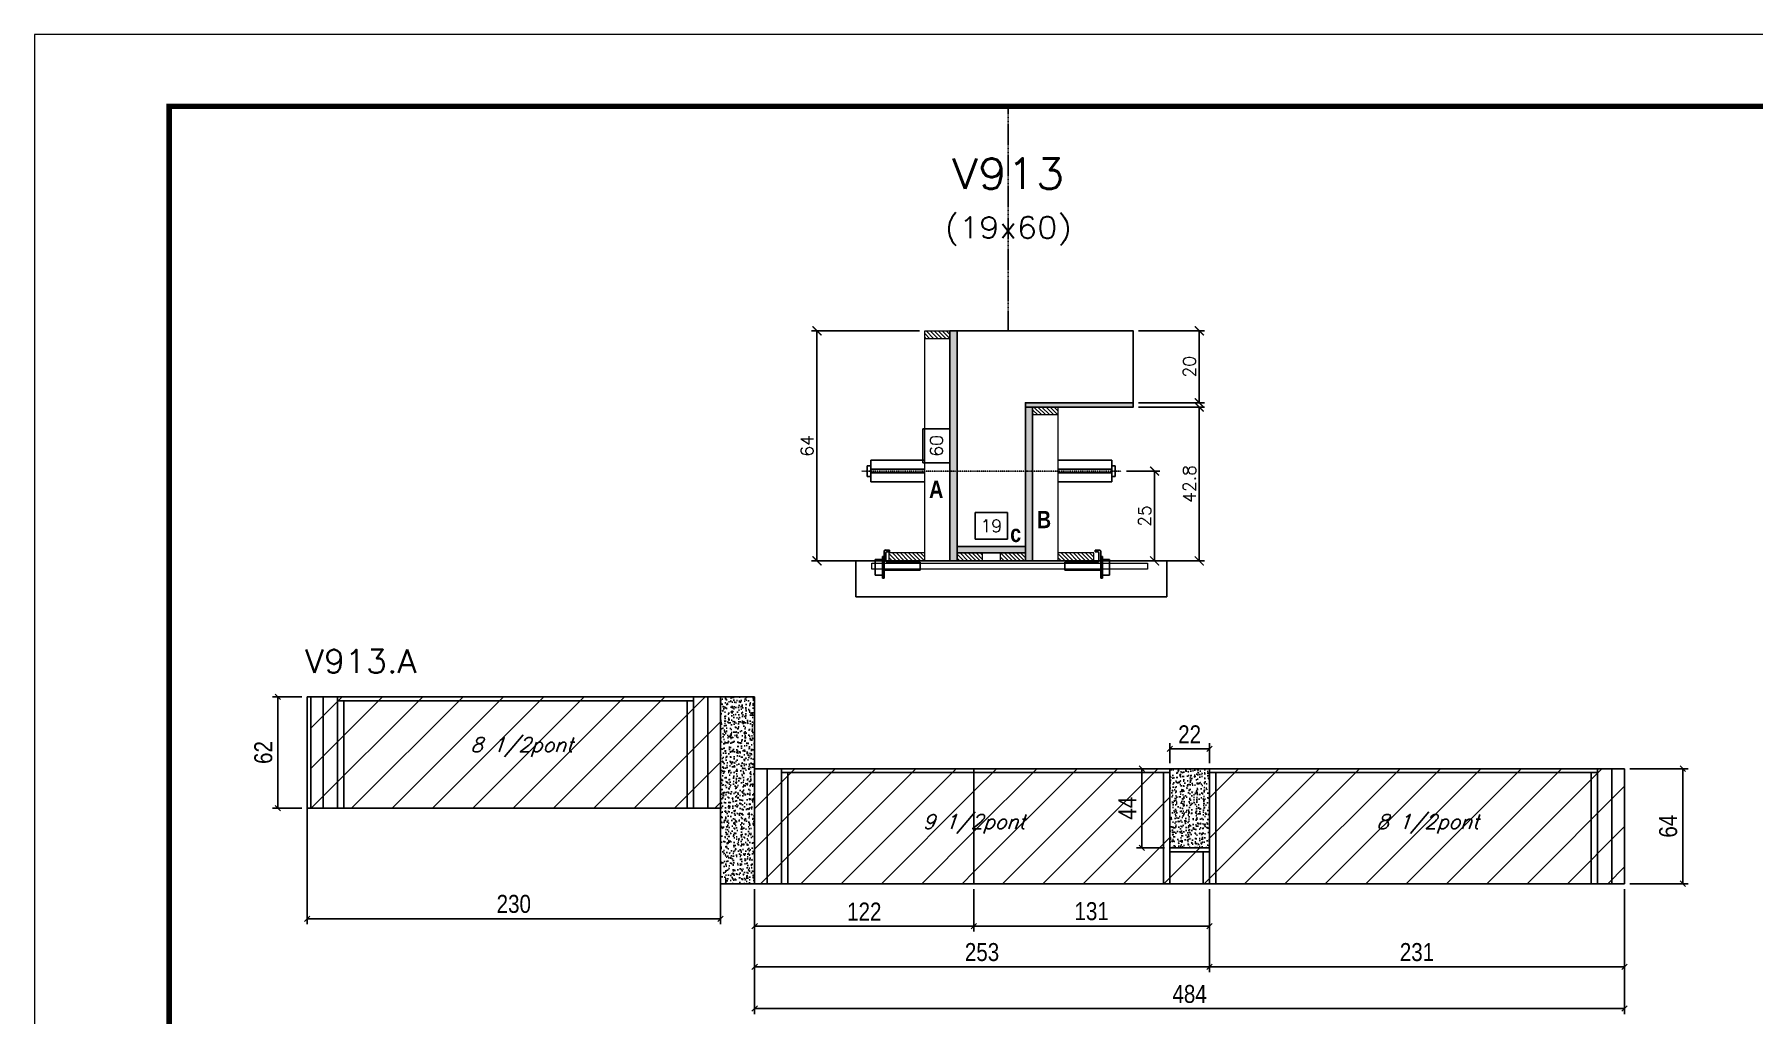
# Model space of a CAD drawing. Extents: x -20960 to -5926, y -2106 to 21915.
# Drawn here: x -9023 to -8067, y 16776 to 17321 of the extents above; entities that cross this region are included whole.
import ezdxf
from ezdxf.enums import TextEntityAlignment as Align

# ---------------------------------------------------------------- set-up
doc = ezdxf.new("R2010")
doc.units = 0
doc.linetypes.add('DASHED', pattern=[0.75, 0.5, -0.25])
doc.linetypes.add('HIDDEN', pattern=[0.375, 0.25, -0.125])
for name, color, linetype in [('barrote', 251, 'Continuous'), ('COTA', 241, 'Continuous'), ('Cota Seção (2x)', 4, 'Continuous'), ('detalhes', 4, 'Continuous'), ('Painéis', 200, 'Continuous'), ('presilha', 1, 'Continuous'), ('Reaproveitamento', 251, 'Continuous'), ('SARR_2.2x7', 40, 'Continuous'), ('SARR_3.5x7', 81, 'Continuous'), ('TENSOR', 3, 'Continuous'), ('texto', 7, 'Continuous'), ('Texto de Titulo', 7, 'Continuous'), ('Texto Qtd Sarr', 242, 'Continuous')]:
    doc.layers.add(name, color=color, linetype=linetype)
for name, color, linetype, lineweight in [('CONCRETO', 251, 'Continuous', 25), ('Folhas', 255, 'Continuous', 9), ('Hachura', 251, 'Continuous', 9), ('Madeira', 126, 'Continuous', 18), ('SARRAFO DE PRESSAO', 251, 'DASHED', 9), ('SCO-___-LAJ', 2, 'Continuous', 0), ('Texto Seção', 7, 'Continuous', 15)]:
    doc.layers.add(name, color=color, linetype=linetype, lineweight=lineweight)
doc.styles.add('COTA TECNICA', font='techl___.ttf', dxfattribs={"height": 10})
doc.styles.add('REGUA-120', font='ROMANS.shx', dxfattribs={"height": 15})
doc.styles.add('Romans', font='romans.shx')
doc.styles.add('TECNICA', font='techb___.ttf', dxfattribs={"height": 10})
doc.dimstyles.new('Cota Seção (2x)', dxfattribs={"dimtxt": 7, "dimasz": 5, "dimexe": 3, "dimexo": 3, "dimgap": 2, "dimtad": 3, "dimdec": 1, "dimlfac": 0.5, "dimzin": 12, "dimdsep": 46, "dimtxsty": 'Romans', "dimblk": 'ARCHTICK', "dimcen": 0, "dimclrd": 4, "dimclre": 4, "dimclrt": 1, "dimadec": 1, "dimazin": 3, "dimtfac": 1, "dimtdec": 1, "dimtmove": 0, "dimatfit": 3, "dimldrblk": 'OBLIQUE', "dimfxl": 1, "dimtolj": 1, "dimtzin": 12, "dimarcsym": 0})
doc.dimstyles.new('Cota Seção interna', dxfattribs={"dimtxt": 7, "dimasz": 6, "dimexe": 0.18, "dimexo": 2, "dimgap": -4, "dimtad": 3, "dimdec": 1, "dimlfac": 0.5, "dimzin": 12, "dimdsep": 46, "dimtxsty": 'Romans', "dimblk": 'ARCHTICK', "dimcen": 0.09, "dimse1": 1, "dimse2": 1, "dimsd1": 1, "dimsd2": 1, "dimclrd": 180, "dimclre": 5, "dimclrt": 1, "dimadec": 0, "dimazin": 3, "dimtfac": 1, "dimtdec": 1, "dimtofl": 0, "dimtmove": 0, "dimatfit": 3, "dimldrblk": 'ARCHTICK', "dimfxl": 1, "dimtolj": 1, "dimtzin": 0, "dimarcsym": 0})
doc.dimstyles.new('PAINEL', dxfattribs={"dimtxt": 10, "dimasz": 3, "dimexe": 3, "dimexo": 3, "dimgap": 3, "dimtad": 1, "dimdec": 1, "dimzin": 12, "dimdsep": 46, "dimtxsty": 'COTA TECNICA', "dimblk1": 'OBLIQUE', "dimblk2": 'OBLIQUE', "dimsah": 1, "dimcen": 0.9, "dimclrd": 4, "dimclre": 4, "dimclrt": 240, "dimadec": 1, "dimazin": 3, "dimtfac": 1, "dimtdec": 1, "dimtmove": 0, "dimatfit": 3, "dimfxl": 1, "dimtolj": 1, "dimtzin": 12, "dimarcsym": 0})
pattern_1 = [(50, (-142278.465, -14215.8866), (5.46554007, -0.47817257), [0.5715, -6.2865]), (355, (-142278.465, -14215.8866), (-1.05730264, 5.73170536), [0.4572, -5.02921753]), (100.4514447, (-142278.0097, -14215.9264), (4.40823741, 5.25353256), [0.48570026, -5.34270734]), (46.1842, (-142278.465, -14214.3626), (8.13237123, -1.26126984), [0.85725, -9.42975]), (96.6355576, (-142277.7874, -14214.468), (7.122124, 7.42278374), [0.7285507, -8.01406824]), (351.184151, (-142278.465, -14214.363), (7.122124, 7.42278374), [0.685799, -7.54379196]), (21, (-142277.703, -14214.7436), (4.54843174, -3.06795595), [0.5715, -6.2865]), (326, (-142277.703, -14214.7436), (1.85406085, 5.52563898), [0.4572, -5.0292]), (71.451445, (-142277.324, -14214.999), (6.40249258, 2.45768307), [0.48570026, -5.34269813]), (37.5, (-142278.4651, -14215.8866), (0.092658098, 2.536651166), [0, -4.96824, 0, -5.1054, 0, -5.04825]), (7.5, (-142278.465, -14215.8866), (2.004589875, 3.005417245), [0, -2.91084, 0, -4.85394, 0, -1.92405]), (327.5, (-142280.1644, -14215.8866), (4.067717855, -0.17186232), [0, -1.905, 0, -5.9436, 0, -7.8867]), (317.5, (-142280.9264, -14215.8866), (4.44387544, 0.76279473), [0, -2.4765, 0, -3.94716, 0, -5.6007])]
pattern_2 = [(45, (1585, 0), (-11.22532, 11.22532), [])]

# ---------------------------------------------------------------- blocks, each defined once
blk = doc.blocks.new('9999999999')
at = {"layer": 'Folhas'}
blk.add_lwpolyline([(98138.98, 34190.21), (99623.98, 34190.21), (99623.98, 35240.21), (98138.98, 35240.21)], close=True, dxfattribs=at)
at = {"layer": 'Folhas', "color": 30, "const_width": 3}
blk.add_lwpolyline([(98213.98, 34230.21), (99583.98, 34230.21), (99583.98, 35200.21), (98213.98, 35200.21)], close=True, dxfattribs=at)
blk = doc.blocks.new('_Oblique')
at = {"color": 0, "linetype": 'ByBlock', "lineweight": -2}
blk.add_line((-0.5, -0.5), (0.5, 0.5), dxfattribs=at)
blk = doc.blocks.new('*D1890')
at = {"layer": 'COTA', "color": 4, "linetype": 'ByBlock', "lineweight": -2, "transparency": 16777216}
for p, q in [((-8369.77, 16845.45), (-8369.77, 16799.12)), ((-8138.77, 16845.45), (-8138.77, 16799.12)), ((-8138.77, 16802.12), (-8369.77, 16802.12))]:
    blk.add_line(p, q, dxfattribs=at)
at = {"layer": 'Defpoints', "color": 0, "linetype": 'ByBlock', "transparency": 16777216}
for p in [(-8369.77, 16848.45), (-8138.77, 16848.45), (-8369.77, 16802.12)]:
    blk.add_point(p, dxfattribs=at)
at = {"layer": 'COTA', "color": 4, "linetype": 'ByBlock', "lineweight": -2, "transparency": 16777216, "xscale": 3, "yscale": 3, "zscale": 3, "rotation": 180}
blk.add_blockref('_Oblique', (-8369.77, 16802.12), dxfattribs=at)
at = {"layer": 'COTA', "color": 4, "linetype": 'ByBlock', "lineweight": -2, "transparency": 16777216, "xscale": 3, "yscale": 3, "zscale": 3}
blk.add_blockref('_Oblique', (-8138.77, 16802.12), dxfattribs=at)
at = {"layer": 'COTA', "color": 240, "linetype": 'ByBlock', "transparency": 16777216, "insert": (-8254.27, 16810.34), "char_height": 10, "attachment_point": 5, "style": 'COTA TECNICA'}
blk.add_mtext('\\A1;231', dxfattribs=at)
blk = doc.blocks.new('*D1891')
at = {"layer": 'COTA', "color": 4, "linetype": 'ByBlock', "lineweight": -2, "transparency": 16777216}
for p, q in [((-8622.77, 16845.45), (-8622.77, 16799.12)), ((-8369.77, 16845.45), (-8369.77, 16799.12)), ((-8369.77, 16802.12), (-8622.77, 16802.12))]:
    blk.add_line(p, q, dxfattribs=at)
at = {"layer": 'Defpoints', "color": 0, "linetype": 'ByBlock', "transparency": 16777216}
for p in [(-8622.77, 16848.45), (-8369.77, 16848.45), (-8622.77, 16802.12)]:
    blk.add_point(p, dxfattribs=at)
at = {"layer": 'COTA', "color": 4, "linetype": 'ByBlock', "lineweight": -2, "transparency": 16777216, "xscale": 3, "yscale": 3, "zscale": 3, "rotation": 180}
blk.add_blockref('_Oblique', (-8622.77, 16802.12), dxfattribs=at)
at = {"layer": 'COTA', "color": 4, "linetype": 'ByBlock', "lineweight": -2, "transparency": 16777216, "xscale": 3, "yscale": 3, "zscale": 3}
blk.add_blockref('_Oblique', (-8369.77, 16802.12), dxfattribs=at)
at = {"layer": 'COTA', "color": 240, "linetype": 'ByBlock', "transparency": 16777216, "insert": (-8496.27, 16810.34), "char_height": 10, "attachment_point": 5, "style": 'COTA TECNICA'}
blk.add_mtext('\\A1;253', dxfattribs=at)
blk = doc.blocks.new('*D1892')
at = {"layer": 'COTA', "color": 4, "linetype": 'ByBlock', "lineweight": -2, "transparency": 16777216}
for p, q in [((-8871.77, 16927.45), (-8871.77, 16825.93)), ((-8641.77, 16887.45), (-8641.77, 16825.93)), ((-8871.77, 16828.93), (-8641.77, 16828.93))]:
    blk.add_line(p, q, dxfattribs=at)
at = {"layer": 'Defpoints', "color": 0, "linetype": 'ByBlock', "transparency": 16777216}
for p in [(-8871.77, 16930.45), (-8641.77, 16890.45), (-8641.77, 16828.93)]:
    blk.add_point(p, dxfattribs=at)
at = {"layer": 'COTA', "color": 4, "linetype": 'ByBlock', "lineweight": -2, "transparency": 16777216, "xscale": 3, "yscale": 3, "zscale": 3, "rotation": 180}
blk.add_blockref('_Oblique', (-8871.77, 16828.93), dxfattribs=at)
at = {"layer": 'COTA', "color": 4, "linetype": 'ByBlock', "lineweight": -2, "transparency": 16777216, "xscale": 3, "yscale": 3, "zscale": 3}
blk.add_blockref('_Oblique', (-8641.77, 16828.93), dxfattribs=at)
at = {"layer": 'COTA', "color": 240, "linetype": 'ByBlock', "transparency": 16777216, "insert": (-8756.77, 16837.15), "char_height": 10, "attachment_point": 5, "style": 'COTA TECNICA'}
blk.add_mtext('\\A1;230', dxfattribs=at)
blk = doc.blocks.new('*D1893')
at = {"layer": 'COTA', "color": 4, "linetype": 'ByBlock', "lineweight": -2, "transparency": 16777216}
for p, q in [((-8622.77, 16845.45), (-8622.77, 16821.88)), ((-8500.77, 16845.45), (-8500.77, 16821.88)), ((-8622.77, 16824.88), (-8500.77, 16824.88))]:
    blk.add_line(p, q, dxfattribs=at)
at = {"layer": 'Defpoints', "color": 0, "linetype": 'ByBlock', "transparency": 16777216}
for p in [(-8622.77, 16848.45), (-8500.77, 16848.45), (-8500.77, 16824.88)]:
    blk.add_point(p, dxfattribs=at)
at = {"layer": 'COTA', "color": 4, "linetype": 'ByBlock', "lineweight": -2, "transparency": 16777216, "xscale": 3, "yscale": 3, "zscale": 3, "rotation": 180}
blk.add_blockref('_Oblique', (-8622.77, 16824.88), dxfattribs=at)
at = {"layer": 'COTA', "color": 4, "linetype": 'ByBlock', "lineweight": -2, "transparency": 16777216, "xscale": 3, "yscale": 3, "zscale": 3}
blk.add_blockref('_Oblique', (-8500.77, 16824.88), dxfattribs=at)
at = {"layer": 'COTA', "color": 240, "linetype": 'ByBlock', "transparency": 16777216, "insert": (-8561.77, 16832.94), "char_height": 10, "attachment_point": 5, "style": 'COTA TECNICA'}
blk.add_mtext('\\A1;122', dxfattribs=at)
blk = doc.blocks.new('*D1894')
at = {"layer": 'COTA', "color": 4, "linetype": 'ByBlock', "lineweight": -2, "transparency": 16777216}
for p, q in [((-8500.77, 16845.45), (-8500.77, 16821.88)), ((-8369.77, 16845.45), (-8369.77, 16821.88)), ((-8500.77, 16824.88), (-8369.77, 16824.88))]:
    blk.add_line(p, q, dxfattribs=at)
at = {"layer": 'Defpoints', "color": 0, "linetype": 'ByBlock', "transparency": 16777216}
for p in [(-8500.77, 16848.45), (-8369.77, 16848.45), (-8369.77, 16824.88)]:
    blk.add_point(p, dxfattribs=at)
at = {"layer": 'COTA', "color": 4, "linetype": 'ByBlock', "lineweight": -2, "transparency": 16777216, "xscale": 3, "yscale": 3, "zscale": 3, "rotation": 180}
blk.add_blockref('_Oblique', (-8500.77, 16824.88), dxfattribs=at)
at = {"layer": 'COTA', "color": 4, "linetype": 'ByBlock', "lineweight": -2, "transparency": 16777216, "xscale": 3, "yscale": 3, "zscale": 3}
blk.add_blockref('_Oblique', (-8369.77, 16824.88), dxfattribs=at)
at = {"layer": 'COTA', "color": 240, "linetype": 'ByBlock', "transparency": 16777216, "insert": (-8435.27, 16833.1), "char_height": 10, "attachment_point": 5, "style": 'COTA TECNICA'}
blk.add_mtext('\\A1;131', dxfattribs=at)
blk = doc.blocks.new('*D1895')
at = {"layer": 'COTA', "color": 4, "linetype": 'ByBlock', "lineweight": -2, "transparency": 16777216}
for p, q in [((-8391.77, 16915.45), (-8391.77, 16926.56)), ((-8391.77, 16923.56), (-8369.77, 16923.56)), ((-8369.77, 16915.45), (-8369.77, 16926.56))]:
    blk.add_line(p, q, dxfattribs=at)
at = {"layer": 'Defpoints', "color": 0, "linetype": 'ByBlock', "transparency": 16777216}
for p in [(-8369.77, 16923.56), (-8391.77, 16912.45), (-8369.77, 16912.45)]:
    blk.add_point(p, dxfattribs=at)
at = {"layer": 'COTA', "color": 4, "linetype": 'ByBlock', "lineweight": -2, "transparency": 16777216, "xscale": 3, "yscale": 3, "zscale": 3, "rotation": 180}
blk.add_blockref('_Oblique', (-8391.77, 16923.56), dxfattribs=at)
at = {"layer": 'COTA', "color": 4, "linetype": 'ByBlock', "lineweight": -2, "transparency": 16777216, "xscale": 3, "yscale": 3, "zscale": 3}
blk.add_blockref('_Oblique', (-8369.77, 16923.56), dxfattribs=at)
at = {"layer": 'COTA', "color": 240, "linetype": 'ByBlock', "transparency": 16777216, "insert": (-8380.77, 16931.56), "char_height": 10, "attachment_point": 5, "style": 'COTA TECNICA'}
blk.add_mtext('\\A1;22', dxfattribs=at)
blk = doc.blocks.new('*D1896')
at = {"layer": 'COTA', "color": 4, "linetype": 'ByBlock', "lineweight": -2, "transparency": 16777216}
for p, q in [((-8394.77, 16912.45), (-8410.28, 16912.45)), ((-8407.28, 16912.45), (-8407.28, 16868.45)), ((-8394.77, 16868.45), (-8410.28, 16868.45))]:
    blk.add_line(p, q, dxfattribs=at)
at = {"layer": 'Defpoints', "color": 0, "linetype": 'ByBlock', "transparency": 16777216}
for p in [(-8391.77, 16912.45), (-8407.28, 16868.45), (-8391.77, 16868.45)]:
    blk.add_point(p, dxfattribs=at)
at = {"layer": 'COTA', "color": 4, "linetype": 'ByBlock', "lineweight": -2, "transparency": 16777216, "xscale": 3, "yscale": 3, "zscale": 3}
for p, rotation in [((-8407.28, 16912.45), 90), ((-8407.28, 16868.45), 270)]:
    blk.add_blockref('_Oblique', p, dxfattribs=dict(at, rotation=rotation))
at = {"layer": 'COTA', "color": 240, "linetype": 'ByBlock', "transparency": 16777216, "insert": (-8415.35, 16890.45), "char_height": 10, "attachment_point": 5, "rotation": 90, "style": 'COTA TECNICA'}
blk.add_mtext('\\A1;44', dxfattribs=at)
blk = doc.blocks.new('*D1897')
at = {"layer": 'COTA', "color": 4, "linetype": 'ByBlock', "lineweight": -2, "transparency": 16777216}
for p, q in [((-8135.77, 16912.45), (-8103.37, 16912.45)), ((-8106.37, 16912.45), (-8106.37, 16848.45)), ((-8135.77, 16848.45), (-8103.37, 16848.45))]:
    blk.add_line(p, q, dxfattribs=at)
at = {"layer": 'Defpoints', "color": 0, "linetype": 'ByBlock', "transparency": 16777216}
for p in [(-8138.77, 16912.45), (-8138.77, 16848.45), (-8106.37, 16848.45)]:
    blk.add_point(p, dxfattribs=at)
at = {"layer": 'COTA', "color": 4, "linetype": 'ByBlock', "lineweight": -2, "transparency": 16777216, "xscale": 3, "yscale": 3, "zscale": 3}
for p, rotation in [((-8106.37, 16912.45), 90), ((-8106.37, 16848.45), 270)]:
    blk.add_blockref('_Oblique', p, dxfattribs=dict(at, rotation=rotation))
at = {"layer": 'COTA', "color": 240, "linetype": 'ByBlock', "transparency": 16777216, "insert": (-8114.48, 16880.45), "char_height": 10, "attachment_point": 5, "rotation": 90, "style": 'COTA TECNICA'}
blk.add_mtext('\\A1;64', dxfattribs=at)
blk = doc.blocks.new('titulo1')
at = {"layer": 'Defpoints', "color": 252, "linetype": 'HIDDEN', "ltscale": 2}
blk.add_line((0, 0), (0, 125), dxfattribs=at)
at = {"layer": 'Defpoints', "style": 'Romans', "oblique": 15}
blk.add_attdef('FOLHA', text='', height=10, dxfattribs=at).set_placement((0, 15.58), align=Align.MIDDLE_CENTER)
at = {"layer": 'Texto Qtd Sarr', "color": 3, "style": 'Romans', "oblique": 15}
for tag, height, p in [('TITULO', 17, (0, 71.45)), ('SEÇÃO', 12, (0, 41.55))]:
    blk.add_attdef(tag, text='', height=height, dxfattribs=at).set_placement(p, align=Align.MIDDLE_CENTER)
blk = doc.blocks.new('*D1898')
at = {"layer": 'COTA', "color": 4, "linetype": 'ByBlock', "lineweight": -2, "transparency": 16777216}
for p, q in [((-8874.77, 16952.45), (-8890.99, 16952.45)), ((-8887.99, 16890.45), (-8887.99, 16952.45)), ((-8874.77, 16890.45), (-8890.99, 16890.45))]:
    blk.add_line(p, q, dxfattribs=at)
at = {"layer": 'Defpoints', "color": 0, "linetype": 'ByBlock', "transparency": 16777216}
for p in [(-8887.99, 16952.45), (-8871.77, 16952.45), (-8871.77, 16890.45)]:
    blk.add_point(p, dxfattribs=at)
at = {"layer": 'COTA', "color": 4, "linetype": 'ByBlock', "lineweight": -2, "transparency": 16777216, "xscale": 3, "yscale": 3, "zscale": 3}
for p, rotation in [((-8887.99, 16952.45), 90), ((-8887.99, 16890.45), 270)]:
    blk.add_blockref('_Oblique', p, dxfattribs=dict(at, rotation=rotation))
at = {"layer": 'COTA', "color": 240, "linetype": 'ByBlock', "transparency": 16777216, "insert": (-8896.09, 16921.45), "char_height": 10, "attachment_point": 5, "rotation": 90, "style": 'COTA TECNICA'}
blk.add_mtext('\\A1;62', dxfattribs=at)
blk = doc.blocks.new('*D1901')
at = {"layer": 'COTA', "color": 4, "lineweight": -2, "ltscale": 25, "transparency": 16777216}
for p, q in [((-8622.77, 16845.45), (-8622.77, 16775.93)), ((-8138.77, 16845.45), (-8138.77, 16775.93)), ((-8622.77, 16778.93), (-8138.77, 16778.93))]:
    blk.add_line(p, q, dxfattribs=at)
at = {"layer": 'Defpoints', "color": 0, "ltscale": 25, "transparency": 16777216}
for p in [(-8622.77, 16848.45), (-8138.77, 16848.45), (-8138.77, 16778.93)]:
    blk.add_point(p, dxfattribs=at)
at = {"layer": 'COTA', "color": 4, "lineweight": -2, "ltscale": 25, "transparency": 16777216, "xscale": 3, "yscale": 3, "zscale": 3, "rotation": 180}
blk.add_blockref('_Oblique', (-8622.77, 16778.93), dxfattribs=at)
at = {"layer": 'COTA', "color": 4, "lineweight": -2, "ltscale": 25, "transparency": 16777216, "xscale": 3, "yscale": 3, "zscale": 3}
blk.add_blockref('_Oblique', (-8138.77, 16778.93), dxfattribs=at)
at = {"layer": 'COTA', "color": 240, "ltscale": 25, "transparency": 16777216, "insert": (-8380.77, 16787.03), "char_height": 10, "attachment_point": 5, "style": 'COTA TECNICA'}
blk.add_mtext('\\A1;484', dxfattribs=at)
blk = doc.blocks.new('_ArchTick')
at = {"color": 0, "linetype": 'ByBlock', "const_width": 0.15}
blk.add_lwpolyline([(-0.5, -0.5), (0.5, 0.5)], dxfattribs=at)
blk = doc.blocks.new('*D1914')
at = {"layer": 'COTA', "color": 4, "lineweight": -2, "transparency": 16777216}
for p, q in [((-8409.12, 17113.69), (-8372.4, 17113.69)), ((-8375.4, 17028.09), (-8375.4, 17113.69)), ((-8426.72, 17028.09), (-8372.4, 17028.09))]:
    blk.add_line(p, q, dxfattribs=at)
at = {"layer": 'Defpoints', "color": 0, "transparency": 16777216}
for p in [(-8412.12, 17113.69), (-8375.4, 17113.69), (-8429.72, 17028.09)]:
    blk.add_point(p, dxfattribs=at)
at = {"layer": 'COTA', "color": 4, "lineweight": -2, "transparency": 16777216, "xscale": 5, "yscale": 5, "zscale": 5}
for p, rotation in [((-8375.4, 17113.69), 90), ((-8375.4, 17028.09), 270)]:
    blk.add_blockref('_ArchTick', p, dxfattribs=dict(at, rotation=rotation))
at = {"layer": 'COTA', "color": 1, "transparency": 16777216, "insert": (-8380.9, 17070.89), "char_height": 7, "attachment_point": 5, "rotation": 90, "style": 'Romans'}
blk.add_mtext('\\A1;42.8', dxfattribs=at)
blk = doc.blocks.new('*D1915')
at = {"layer": 'COTA', "color": 4, "lineweight": -2, "transparency": 16777216}
for p, q in [((-8409.12, 17156.09), (-8372.4, 17156.09)), ((-8375.4, 17116.09), (-8375.4, 17156.09)), ((-8409.12, 17116.09), (-8372.4, 17116.09))]:
    blk.add_line(p, q, dxfattribs=at)
at = {"layer": 'Defpoints', "color": 0, "transparency": 16777216}
for p in [(-8412.12, 17156.09), (-8375.4, 17156.09), (-8412.12, 17116.09)]:
    blk.add_point(p, dxfattribs=at)
at = {"layer": 'COTA', "color": 4, "lineweight": -2, "transparency": 16777216, "xscale": 5, "yscale": 5, "zscale": 5}
for p, rotation in [((-8375.4, 17156.09), 90), ((-8375.4, 17116.09), 270)]:
    blk.add_blockref('_ArchTick', p, dxfattribs=dict(at, rotation=rotation))
at = {"layer": 'COTA', "color": 1, "transparency": 16777216, "insert": (-8380.9, 17136.09), "char_height": 7, "attachment_point": 5, "rotation": 90, "style": 'Romans'}
blk.add_mtext('\\A1;20', dxfattribs=at)
blk = doc.blocks.new('*D1916')
at = {"layer": 'Cota Seção (2x)', "color": 180, "lineweight": -2, "transparency": 16777216}
for p, q in [((-8514.12, 17101.59), (-8529.12, 17101.59)), ((-8529.12, 17101.59), (-8529.12, 17082.59)), ((-8514.12, 17082.59), (-8514.12, 17101.59)), ((-8529.12, 17082.59), (-8514.12, 17082.59))]:
    blk.add_line(p, q, dxfattribs=at)
at = {"layer": 'Defpoints', "color": 0, "transparency": 16777216}
for p in [(-8510.12, 17156.09), (-8472.12, 17156.09), (-8472.12, 17036.09)]:
    blk.add_point(p, dxfattribs=at)
at = {"layer": 'Cota Seção (2x)', "color": 1, "transparency": 16777216, "insert": (-8521.62, 17092.09), "char_height": 7, "attachment_point": 5, "rotation": 90, "style": 'Romans'}
blk.add_mtext('\\A1;60', dxfattribs=at)
blk = doc.blocks.new('PRESILHA METÁLICA 1')
at = {"layer": 'presilha'}
for p, q in [((6, 15.5), (7.5, 15.5)), ((6, -2.5), (6, 15.5)), ((7.5, 10.6), (7.5, 19.9)), ((7.5, 15.5), (7.5, -2.5)), ((12, 21), (8.6, 21)), ((9, 11.6), (9, 18.9)), ((12, 19.5), (9.6, 19.5)), ((12, 21), (12, 19.5)), ((0, 13), (6, 13)), ((0, 13), (0, 0)), ((6, 0), (0, 0)), ((6, 13), (6, 0)), ((37.5, 4.1), (7.5, 4.1)), ((37.5, 11), (9.6, 11)), ((37.5, 11), (37.5, 4.1)), ((7.5, -2.5), (6, -2.5))]:
    blk.add_line(p, q, dxfattribs=at)
for centre, radius, start, end in [((8.6, 19.9), 1.14, 90, 180), ((9.6, 18.9), 0.57, 90, 180), ((9.6, 11.6), 0.57, 180, 270)]:
    blk.add_arc(centre, radius, start, end, dxfattribs=at)
blk = doc.blocks.new('*D1917')
at = {"layer": 'Cota Seção (2x)', "color": 180, "lineweight": -2, "transparency": 16777216}
for p, q in [((-8482.12, 17055.09), (-8500.12, 17055.09)), ((-8500.12, 17055.09), (-8500.12, 17040.09)), ((-8482.12, 17040.09), (-8482.12, 17055.09)), ((-8500.12, 17040.09), (-8482.12, 17040.09))]:
    blk.add_line(p, q, dxfattribs=at)
at = {"layer": 'Defpoints', "color": 0, "transparency": 16777216}
for p in [(-8472.12, 17036.09), (-8510.12, 17028.09), (-8472.12, 17028.09)]:
    blk.add_point(p, dxfattribs=at)
at = {"layer": 'Cota Seção (2x)', "color": 1, "transparency": 16777216, "insert": (-8491.12, 17047.59), "char_height": 7, "attachment_point": 5, "style": 'Romans'}
blk.add_mtext('\\A1;19', dxfattribs=at)
blk = doc.blocks.new('*D1918')
at = {"layer": 'COTA', "color": 4, "lineweight": -2, "transparency": 16777216}
for p, q in [((-8531.12, 17156.09), (-8591.09, 17156.09)), ((-8588.09, 17156.09), (-8588.09, 17028.09)), ((-8531.12, 17028.09), (-8591.09, 17028.09))]:
    blk.add_line(p, q, dxfattribs=at)
at = {"layer": 'Defpoints', "color": 0, "transparency": 16777216}
for p in [(-8528.12, 17156.09), (-8588.09, 17028.09), (-8528.12, 17028.09)]:
    blk.add_point(p, dxfattribs=at)
at = {"layer": 'COTA', "color": 4, "lineweight": -2, "transparency": 16777216, "xscale": 5, "yscale": 5, "zscale": 5}
for p, rotation in [((-8588.09, 17156.09), 90), ((-8588.09, 17028.09), 270)]:
    blk.add_blockref('_ArchTick', p, dxfattribs=dict(at, rotation=rotation))
at = {"layer": 'COTA', "color": 1, "transparency": 16777216, "insert": (-8593.59, 17092.09), "char_height": 7, "attachment_point": 5, "rotation": 90, "style": 'Romans'}
blk.add_mtext('\\A1;64', dxfattribs=at)
blk = doc.blocks.new('*D1919')
at = {"layer": 'COTA', "color": 4, "lineweight": -2, "transparency": 16777216}
for p, q in [((-8415.82, 17078.06), (-8397.26, 17078.06)), ((-8400.26, 17078.06), (-8400.26, 17028.09)), ((-8415.82, 17028.09), (-8397.26, 17028.09))]:
    blk.add_line(p, q, dxfattribs=at)
at = {"layer": 'Defpoints', "color": 0, "transparency": 16777216}
for p in [(-8418.82, 17078.06), (-8418.82, 17028.09), (-8400.26, 17028.09)]:
    blk.add_point(p, dxfattribs=at)
at = {"layer": 'COTA', "color": 4, "lineweight": -2, "transparency": 16777216, "xscale": 5, "yscale": 5, "zscale": 5}
for p, rotation in [((-8400.26, 17078.06), 90), ((-8400.26, 17028.09), 270)]:
    blk.add_blockref('_ArchTick', p, dxfattribs=dict(at, rotation=rotation))
at = {"layer": 'COTA', "color": 1, "transparency": 16777216, "insert": (-8405.76, 17053.08), "char_height": 7, "attachment_point": 5, "rotation": 90, "style": 'Romans'}
blk.add_mtext('\\A1;25', dxfattribs=at)

msp = doc.modelspace()

# ---------------------------------------------------------------- hatches: boundary and pattern name
at = {"layer": 'COTA', "linetype": 'ByBlock'}
h = msp.add_hatch(dxfattribs=at)
h.set_pattern_fill('AR-CONC', color=256, scale=0.03)
h.set_pattern_definition(pattern_1)
h.paths.add_polyline_path([(-8641.77, 16848.45), (-8622.77, 16848.45), (-8622.77, 16952.45), (-8641.77, 16952.45)])
h = msp.add_hatch(dxfattribs=at)
h.set_pattern_fill('AR-CONC', color=256, scale=0.03)
h.set_pattern_definition(pattern_1)
h.paths.add_polyline_path([(-8369.77, 16912.45), (-8391.77, 16912.45), (-8391.77, 16868.45), (-8369.77, 16868.45)])
at = {"layer": 'Hachura'}
h = msp.add_hatch(dxfattribs=at)
h.set_pattern_fill('ANSI31', color=256, scale=0.5, angle=270, style=0)
h.set_pattern_definition([(315, (14361.9414, 8848.4468), (1.12253202, 1.12253202), [])])
h.paths.add_polyline_path([(-8528.12, 17151.69), (-8528.12, 17156.09), (-8514.12, 17156.09), (-8514.12, 17151.69)])
h = msp.add_hatch(color=256, dxfattribs=at)
h.dxf.hatch_style = 1
h.paths.add_polyline_path([(-8510.12, 17156.09), (-8514.12, 17156.09), (-8514.12, 17028.09), (-8510.12, 17028.09)])
h = msp.add_hatch(color=256, dxfattribs=at)
h.dxf.hatch_style = 1
h.paths.add_polyline_path([(-8472.12, 17113.69), (-8472.12, 17116.09), (-8412.12, 17116.09), (-8412.12, 17113.69)])
h = msp.add_hatch(color=256, dxfattribs=at)
h.dxf.hatch_style = 1
h.paths.add_polyline_path([(-8468.12, 17113.69), (-8472.12, 17113.69), (-8472.12, 17028.09), (-8468.12, 17028.09)])
h = msp.add_hatch(dxfattribs=at)
h.set_pattern_fill('ANSI31', color=256, scale=0.5, angle=270, style=0)
h.set_pattern_definition([(315, (14421.9414, 8806.0468), (1.12253202, 1.12253202), [])])
h.paths.add_polyline_path([(-8468.12, 17109.29), (-8468.12, 17113.69), (-8454.12, 17113.69), (-8454.12, 17109.29)])
h = msp.add_hatch(color=256, dxfattribs=at)
h.dxf.hatch_style = 1
h.paths.add_polyline_path([(-8510.12, 17032.49), (-8510.12, 17036.09), (-8472.12, 17036.09), (-8472.12, 17032.49)])
h = msp.add_hatch(dxfattribs=at)
h.set_pattern_fill('ANSI31', color=256, scale=0.5, angle=270, style=0)
h.set_pattern_definition([(315, (14327.9414, 8798.4468), (1.12253202, 1.12253202), [])])
h.paths.add_polyline_path([(-8528.12, 17028.09), (-8528.12, 17032.49), (-8548.12, 17032.49), (-8548.12, 17028.09)])
h = msp.add_hatch(dxfattribs=at)
h.set_pattern_fill('ANSI31', color=256, scale=0.5, angle=270, style=0)
h.set_pattern_definition([(315, (14430.7434, 8798.4468), (1.12253202, 1.12253202), [])])
h.paths.add_polyline_path([(-8510.12, 17028.09), (-8510.12, 17032.49), (-8496.12, 17032.49), (-8496.12, 17028.09)])
h = msp.add_hatch(dxfattribs=at)
h.set_pattern_fill('ANSI31', color=256, scale=0.5, angle=270, style=0)
h.set_pattern_definition([(315, (14430.7414, 8798.4468), (1.12253202, 1.12253202), [])])
h.paths.add_polyline_path([(-8472.12, 17028.09), (-8472.12, 17032.49), (-8486.12, 17032.49), (-8486.12, 17028.09)])
h = msp.add_hatch(dxfattribs=at)
h.set_pattern_fill('ANSI31', color=256, scale=0.5, angle=270, style=0)
h.set_pattern_definition([(315, (14421.9414, 8798.4468), (1.12253202, 1.12253202), [])])
h.paths.add_polyline_path([(-8434.12, 17028.09), (-8434.12, 17032.49), (-8454.12, 17032.49), (-8454.12, 17028.09)])
at = {"layer": 'Reaproveitamento', "transparency": 33554684}
h = msp.add_hatch(dxfattribs=at)
h.set_pattern_fill('ANSI31', color=256, scale=5)
h.set_pattern_definition(pattern_2)
h.paths.add_polyline_path([(-8641.77, 16890.45), (-8641.77, 16952.45), (-8869.77, 16952.45), (-8869.77, 16890.45)])
h = msp.add_hatch(dxfattribs=at)
h.set_pattern_fill('ANSI31', color=256, scale=5)
h.set_pattern_definition(pattern_2)
h.paths.add_polyline_path([(-8500.77, 16848.45), (-8500.77, 16912.45), (-8622.77, 16912.45), (-8622.77, 16848.45)])
h = msp.add_hatch(dxfattribs=at)
h.set_pattern_fill('ANSI31', color=256, scale=5)
h.set_pattern_definition(pattern_2)
h.paths.add_polyline_path([(-8369.77, 16848.45), (-8369.77, 16868.45), (-8391.77, 16868.45), (-8391.77, 16912.45), (-8500.77, 16912.45), (-8500.77, 16848.45)])
h = msp.add_hatch(dxfattribs=at)
h.set_pattern_fill('ANSI31', color=256, scale=5)
h.set_pattern_definition(pattern_2)
h.paths.add_polyline_path([(-8138.77, 16848.45), (-8138.77, 16912.45), (-8369.77, 16912.45), (-8369.77, 16848.45)])

# ---------------------------------------------------------------- linework, layer by layer
at = {"ltscale": 3}
for p, q in [((-8558.12, 17084.06), (-8558.12, 17072.06)), ((-8558.12, 17084.06), (-8528.12, 17084.06)), ((-8424.12, 17084.06), (-8454.12, 17084.06)), ((-8424.12, 17084.06), (-8424.12, 17072.06)), ((-8560.12, 17081.06), (-8560.12, 17075.06)), ((-8558.12, 17081.06), (-8560.12, 17081.06)), ((-8558.12, 17075.06), (-8560.12, 17075.06)), ((-8528.12, 17079.06), (-8558.12, 17079.06)), ((-8528.12, 17077.06), (-8558.12, 17077.06)), ((-8454.12, 17079.06), (-8424.12, 17079.06)), ((-8454.12, 17077.06), (-8424.12, 17077.06)), ((-8422.12, 17081.06), (-8424.12, 17081.06)), ((-8424.12, 17075.06), (-8422.12, 17075.06)), ((-8422.12, 17081.06), (-8422.12, 17075.06)), ((-8558.12, 17072.06), (-8528.12, 17072.06)), ((-8424.12, 17072.06), (-8454.12, 17072.06))]:
    msp.add_line(p, q, dxfattribs=at)
at = {"layer": 'barrote'}
msp.add_lwpolyline([(-8566.48, 17008.09), (-8393.52, 17008.09), (-8393.52, 17028.09), (-8566.48, 17028.09)], close=True, dxfattribs=at)
at = {"layer": 'CONCRETO'}
msp.add_lwpolyline([(-8472.12, 17116.09), (-8412.12, 17116.09), (-8412.12, 17156.09), (-8510.12, 17156.09), (-8510.12, 17032.49), (-8510.12, 17032.49), (-8510.12, 17036.09), (-8472.12, 17036.09)], close=True, dxfattribs=at)
at = {"layer": 'COTA', "linetype": 'ByBlock'}
for p, q in [((-8641.77, 16952.45), (-8622.77, 16952.45)), ((-8641.77, 16952.45), (-8641.77, 16848.45)), ((-8622.77, 16952.45), (-8622.77, 16912.45)), ((-8391.77, 16912.45), (-8369.77, 16912.45)), ((-8622.77, 16848.45), (-8641.77, 16848.45))]:
    msp.add_line(p, q, dxfattribs=at)
at = {"layer": 'Madeira'}
for points in [[(-8528.12, 17151.69), (-8528.12, 17156.09), (-8514.12, 17156.09), (-8514.12, 17151.69)], [(-8528.12, 17156.09), (-8514.12, 17156.09), (-8514.12, 17028.09), (-8528.12, 17028.09)], [(-8468.12, 17109.29), (-8468.12, 17113.69), (-8454.12, 17113.69), (-8454.12, 17109.29)], [(-8468.12, 17113.69), (-8454.12, 17113.69), (-8454.12, 17028.09), (-8468.12, 17028.09)], [(-8528.12, 17028.09), (-8528.12, 17032.49), (-8548.12, 17032.49), (-8548.12, 17028.09)], [(-8510.12, 17028.09), (-8510.12, 17032.49), (-8496.12, 17032.49), (-8496.12, 17028.09)], [(-8472.12, 17028.09), (-8472.12, 17032.49), (-8486.12, 17032.49), (-8486.12, 17028.09)], [(-8434.12, 17028.09), (-8434.12, 17032.49), (-8454.12, 17032.49), (-8454.12, 17028.09)]]:
    msp.add_lwpolyline(points, close=True, dxfattribs=at)
at = {"layer": 'Painéis', "linetype": 'ByBlock'}
for p, q in [((-8871.77, 16952.45), (-8871.77, 16890.45)), ((-8641.77, 16952.45), (-8871.77, 16952.45)), ((-8869.77, 16952.45), (-8869.77, 16890.45)), ((-8641.77, 16890.45), (-8641.77, 16952.45)), ((-8622.77, 16912.45), (-8622.77, 16848.45)), ((-8391.77, 16912.45), (-8622.77, 16912.45)), ((-8500.77, 16912.45), (-8500.77, 16848.45)), ((-8391.77, 16868.45), (-8391.77, 16912.45)), ((-8369.77, 16912.45), (-8369.77, 16848.45)), ((-8138.77, 16912.45), (-8369.77, 16912.45)), ((-8138.77, 16848.45), (-8138.77, 16912.45)), ((-8871.77, 16890.45), (-8641.77, 16890.45)), ((-8391.77, 16868.45), (-8369.77, 16868.45)), ((-8622.77, 16848.45), (-8138.77, 16848.45))]:
    msp.add_line(p, q, dxfattribs=at)
at = {"layer": 'Painéis'}
for points in [[(-8510.12, 17156.09), (-8514.12, 17156.09), (-8514.12, 17028.09), (-8510.12, 17028.09)], [(-8472.12, 17113.69), (-8472.12, 17116.09), (-8412.12, 17116.09), (-8412.12, 17113.69)], [(-8468.12, 17113.69), (-8472.12, 17113.69), (-8472.12, 17028.09), (-8468.12, 17028.09)], [(-8510.12, 17032.49), (-8510.12, 17036.09), (-8472.12, 17036.09), (-8472.12, 17032.49)]]:
    msp.add_lwpolyline(points, close=True, dxfattribs=at)
at = {"layer": 'SARR_2.2x7', "linetype": 'Continuous'}
for p, q in [((-8862.77, 16952.45), (-8862.77, 16890.45)), ((-8854.77, 16950.25), (-8656.77, 16950.25)), ((-8648.77, 16952.45), (-8648.77, 16890.45)), ((-8615.77, 16912.45), (-8615.77, 16848.45)), ((-8145.77, 16912.45), (-8145.77, 16848.45)), ((-8607.77, 16910.25), (-8391.77, 16910.25)), ((-8369.77, 16910.25), (-8153.77, 16910.25)), ((-8369.77, 16866.25), (-8391.77, 16866.25))]:
    msp.add_line(p, q, dxfattribs=at)
at = {"layer": 'SARR_3.5x7'}
for p, q in [((-8854.77, 16952.45), (-8854.77, 16890.45)), ((-8851.27, 16950.25), (-8851.27, 16890.45)), ((-8660.27, 16950.25), (-8660.27, 16890.45)), ((-8656.77, 16952.45), (-8656.77, 16890.45)), ((-8607.77, 16912.45), (-8607.77, 16848.45)), ((-8153.77, 16912.45), (-8153.77, 16848.45)), ((-8604.27, 16910.25), (-8604.27, 16848.45)), ((-8395.27, 16910.25), (-8395.27, 16848.45)), ((-8366.27, 16910.25), (-8366.27, 16848.45)), ((-8157.27, 16910.25), (-8157.27, 16848.45)), ((-8391.77, 16868.45), (-8391.77, 16848.45)), ((-8373.27, 16866.25), (-8373.27, 16848.45))]:
    msp.add_line(p, q, dxfattribs=at)
at = {"layer": 'SCO-___-LAJ', "color": 1}
msp.add_lwpolyline([(-8557.48, 17026.76), (-8404.18, 17026.76), (-8404.18, 17023.56), (-8557.48, 17023.56)], close=True, dxfattribs=at)
at = {"layer": 'TENSOR', "linetype": 'HIDDEN', "ltscale": 0.5}
msp.add_line((-8563.12, 17078.06), (-8418.82, 17078.06), dxfattribs=at)

# ---------------------------------------------------------------- block references
at = {"layer": 'presilha', "yscale": 0.6666666666666666, "zscale": 0.6666666666666666}
for p, xscale in [((-8555.7, 17020.12), 0.6666666666666666), ((-8425.25, 17020.12), -0.6666666666666666)]:
    msp.add_blockref('PRESILHA METÁLICA 1', p, dxfattribs=dict(at, xscale=xscale))
at = {"layer": 'SARRAFO DE PRESSAO', "color": 6, "linetype": 'ByBlock'}
msp.add_blockref('9999999999', (-107162.48, -17919.11), dxfattribs=at)
at = {"layer": 'Texto Seção'}
ref = msp.add_blockref('titulo1', (-8481.69, 17156.09), dxfattribs=at)
ref.add_attrib('TITULO', 'V913', dxfattribs={"layer": 'Texto de Titulo', "color": 7, "height": 17, "style": 'Romans', "width": 1.1}).set_placement((-8481.69, 17243.59), align=Align.MIDDLE_CENTER)
ref.add_attrib('SEÇÃO', '(19x60)', dxfattribs={"layer": 'Texto de Titulo', "color": 7, "height": 12, "style": 'Romans', "width": 1.1}).set_placement((-8481.69, 17213.59), align=Align.MIDDLE_CENTER)

# ---------------------------------------------------------------- texts
at = {"layer": 'detalhes', "style": 'TECNICA'}
for s, p in [('A', (-8525.72, 17063.12)), ('B', (-8465.76, 17046.28)), ('c', (-8480.6, 17038.59))]:
    msp.add_text(s, height=9.6, dxfattribs=at).set_placement(p)
at = {"layer": 'texto', "color": 2, "char_height": 8, "attachment_point": 5, "style": 'Romans'}
for s, insert in [('{\\Q19;\\C256;8 1/2pont}', (-8752.34, 16924.45)), ('{\\Q19;\\C256;9 1/2pont}', (-8500.7, 16881.65)), ('{\\Q19;\\C256;8 1/2pont}', (-8248.29, 16881.65))]:
    msp.add_mtext(s, dxfattribs=dict(at, insert=insert))
at = {"layer": 'Texto Seção', "style": 'REGUA-120', "width": 1.05}
msp.add_text('V913.A', height=13, dxfattribs=at).set_placement((-8872.92, 16965.74))

# ---------------------------------------------------------------- dimensions: what is measured, and where the dimension line sits
at = {"layer": 'COTA'}
for base, p1, p2, picture, middle in [((-8588.09, 17028.09), (-8528.12, 17156.09), (-8528.12, 17028.09), '*D1918', (-8593.59, 17092.09)), ((-8375.4, 17156.09), (-8412.12, 17116.09), (-8412.12, 17156.09), '*D1915', (-8380.9, 17136.09)), ((-8375.4, 17113.69), (-8429.72, 17028.09), (-8412.12, 17113.69), '*D1914', (-8380.9, 17070.89)), ((-8400.26, 17028.09), (-8418.82, 17078.06), (-8418.82, 17028.09), '*D1919', (-8405.76, 17053.08))]:
    dim = msp.add_linear_dim(base=base, p1=p1, p2=p2, angle=90, dimstyle='Cota Seção (2x)', dxfattribs=at)
    dim.commit()
    dim.dimension.update_dxf_attribs({"geometry": picture, "text_midpoint": middle})
at = {"layer": 'COTA', "linetype": 'ByBlock'}
for base, p1, p2, picture, middle in [((-8887.99, 16952.45), (-8871.77, 16890.45), (-8871.77, 16952.45), '*D1898', (-8896.09, 16921.45)), ((-8407.28, 16868.45), (-8391.77, 16912.45), (-8391.77, 16868.45), '*D1896', (-8415.35, 16890.45)), ((-8106.37, 16848.45), (-8138.77, 16912.45), (-8138.77, 16848.45), '*D1897', (-8114.48, 16880.45))]:
    dim = msp.add_linear_dim(base=base, p1=p1, p2=p2, angle=90, dimstyle='PAINEL', dxfattribs=at)
    dim.commit()
    dim.dimension.update_dxf_attribs({"geometry": picture, "text_midpoint": middle})
for base, p1, p2, picture, middle in [((-8369.77, 16923.56), (-8391.77, 16912.45), (-8369.77, 16912.45), '*D1895', (-8380.77, 16931.56)), ((-8641.77, 16828.93), (-8871.77, 16930.45), (-8641.77, 16890.45), '*D1892', (-8756.77, 16837.15)), ((-8622.77, 16802.12), (-8369.77, 16848.45), (-8622.77, 16848.45), '*D1891', (-8496.27, 16810.34)), ((-8500.77, 16824.88), (-8622.77, 16848.45), (-8500.77, 16848.45), '*D1893', (-8561.77, 16832.94)), ((-8369.77, 16824.88), (-8500.77, 16848.45), (-8369.77, 16848.45), '*D1894', (-8435.27, 16833.1)), ((-8369.77, 16802.12), (-8138.77, 16848.45), (-8369.77, 16848.45), '*D1890', (-8254.27, 16810.34))]:
    dim = msp.add_linear_dim(base=base, p1=p1, p2=p2, dimstyle='PAINEL', dxfattribs=at)
    dim.commit()
    dim.dimension.update_dxf_attribs({"geometry": picture, "text_midpoint": middle})
at = {"layer": 'COTA', "ltscale": 25}
dim = msp.add_linear_dim(base=(-8138.77, 16778.93), p1=(-8622.77, 16848.45), p2=(-8138.77, 16848.45), dimstyle='PAINEL', dxfattribs=at)
dim.commit()
dim.dimension.update_dxf_attribs({"geometry": '*D1901', "text_midpoint": (-8380.77, 16787.03)})
at = {"layer": 'Cota Seção (2x)'}
dim = msp.add_linear_dim(base=(-8510.12, 17156.09), p1=(-8472.12, 17036.09), p2=(-8472.12, 17156.09), angle=90, dimstyle='Cota Seção interna', dxfattribs=at)
dim.commit()
dim.dimension.update_dxf_attribs({"geometry": '*D1916', "text_midpoint": (-8510.12, 17092.09), "dimtype": 160})
dim = msp.add_linear_dim(base=(-8472.12, 17036.09), p1=(-8510.12, 17028.09), p2=(-8472.12, 17028.09), dimstyle='Cota Seção interna', dxfattribs=at)
dim.commit()
dim.dimension.update_dxf_attribs({"geometry": '*D1917', "text_midpoint": (-8491.12, 17036.09), "dimtype": 160})

doc.saveas('drawing.dxf')
